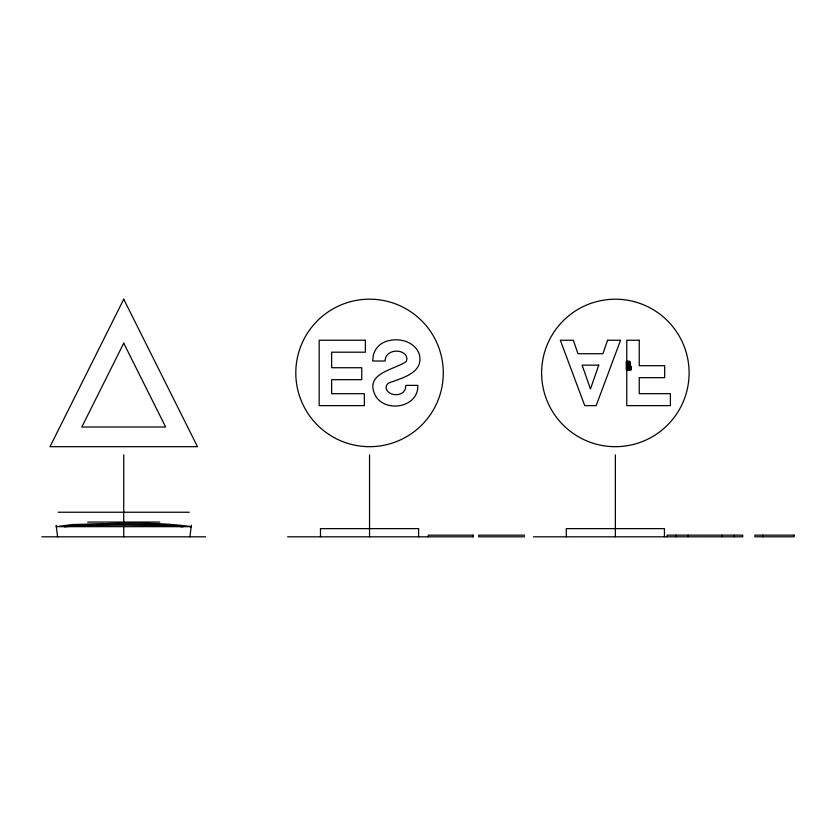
<?xml version="1.0" encoding="UTF-8"?>
<svg xmlns="http://www.w3.org/2000/svg" width="836" height="836" viewBox="0 0 836 836"><rect width="100%" height="100%" fill="white"/><g stroke="black" fill="none" stroke-linecap="round" stroke-linejoin="round"><path stroke-width="1.25" d="M189.908 536.817L191.339 525.196M626.342 362.573L630.03 362.573M626.342 363.796L630.03 363.796M626.342 365.029L630.03 365.029M626.342 366.262L631.264 366.262L631.264 369.94L626.342 369.94L626.342 361.34L630.03 361.34L630.03 369.94M626.342 367.485L631.264 367.485M626.342 368.718L631.264 368.718M58.186 512.238L189.291 512.238M87.686 522.061L159.791 522.061M524.653 535.176L478.725 535.176L478.725 536.817L524.653 536.817M41.8 536.817L205.677 536.817M287.615 536.817L473.28 536.817L473.28 535.176L428.314 535.176L428.314 536.817M533.42 536.817L742.723 536.796L742.723 535.155L667.138 535.155L667.138 536.796M57.569 536.817L56.137 525.196M762.725 535.155L762.725 536.796M734.248 535.155L734.248 536.796M721.917 535.155L721.917 536.796M688.112 535.155L688.112 536.796M675.885 535.155L675.885 536.796M664.421 536.817L664.421 528.624L566.296 528.624L566.296 536.817M628.808 361.34L628.808 369.94M627.575 361.34L627.575 369.94M615.359 454.878L615.359 536.817M472.957 535.176L472.957 536.817M418.617 536.817L418.617 528.624L320.481 528.624L320.481 536.817M369.543 454.878L369.543 536.817M123.738 454.878L123.738 536.817M373.378 355.101L372.657 361.006L385.114 361.027C384.905 350.315 401.165 347.807 406.275 355.948L406.944 358.916L406.275 361.549C393.463 370.233 362.981 373.358 375.981 396.651C386.953 413.172 418.679 407.017 417.833 385.375L405.899 385.375L405.241 389.294L403.307 392.23C398.521 396.034 390.234 395.543 386.817 390.151A5.329 5.329 0 0 1 388.646 383.045C401.792 377.987 424.552 372.96 419.149 353.774C413.851 340.137 395.762 336.709 383.505 342.478A19.301 19.301 0 0 0 373.378 355.101M598.754 365.133L590.446 389.022L582.138 365.133L598.754 365.133M607.584 340.242L602.902 353.732L577.99 353.732L573.308 340.242L560.329 340.242L584.73 405.638L596.152 405.638L620.563 340.242L607.584 340.242M123.738 299.194L49.993 446.685L197.484 446.685L123.738 299.194M123.738 343.168L81.813 427.018L165.664 427.018L123.738 343.168M72.523 524.527L56.137 526.659L191.339 526.659C152.037 521.058 112.055 523.691 72.523 524.527M87.686 524.527L64.33 526.659A1095.432 1095.432 0 0 1 183.136 526.659L159.791 524.527L87.686 524.527M365.384 340.242L319.174 340.242L319.174 405.638L364.35 405.638L364.35 393.693L331.641 393.693L331.641 379.68L361.748 379.68L361.748 367.725L331.641 367.725L331.641 352.196L365.384 352.196L365.384 340.242M639.237 340.242L626.77 340.242L626.77 405.638L670.388 405.638L670.388 393.683L639.237 393.683L639.237 377.653L664.672 377.653L664.672 365.698L639.237 365.698L639.237 340.242M794.2 535.155L754.887 535.155L754.887 536.796L794.2 536.796L794.2 535.155M328.736 434.354A73.746 73.746 0 0 0 443.153 377.569A73.746 73.746 0 0 0 336.762 306.875A73.746 73.746 0 0 0 328.736 434.354M574.551 434.365A73.746 73.746 0 0 0 688.958 377.569A73.746 73.746 0 0 0 582.567 306.885A73.746 73.746 0 0 0 574.551 434.365"/></g></svg>
